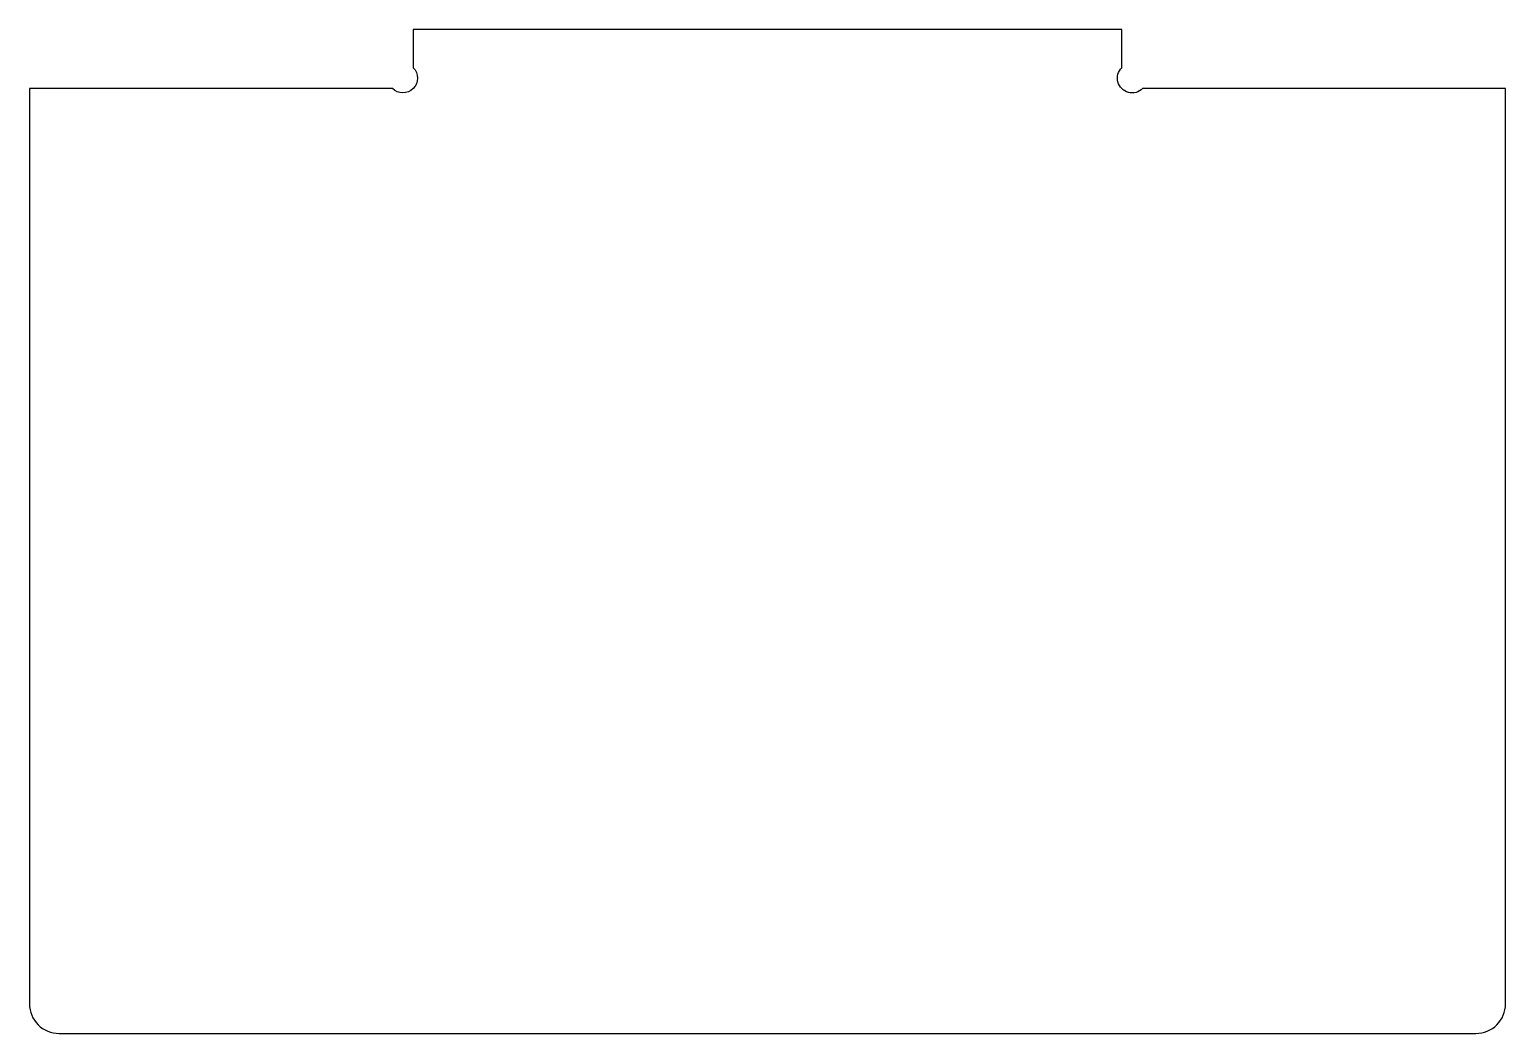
# Model space of a CAD drawing. Header units: inches. Extents: x -12.2 to 0.2, y -8 to 0.5.
import ezdxf

# ---------------------------------------------------------------- set-up
doc = ezdxf.new("R2010")
doc.units = ezdxf.units.IN
doc.layers.get('0').update_dxf_attribs({"linetype": 'CONTINUOUS'})

msp = doc.modelspace()

# ---------------------------------------------------------------- linework, layer by layer
msp.add_lwpolyline([(-9, 0.177, -1), (-9.177, 0), (-12.25, 0), (-12.25, -7.75, 0.414214), (-12, -8), (0, -8, 0.414214), (0.25, -7.75), (0.25, 0), (-2.823, 0, -1), (-3, 0.177), (-3, 0.5), (-9, 0.5)], format="xyb", close=True)

doc.saveas('drawing.dxf')
